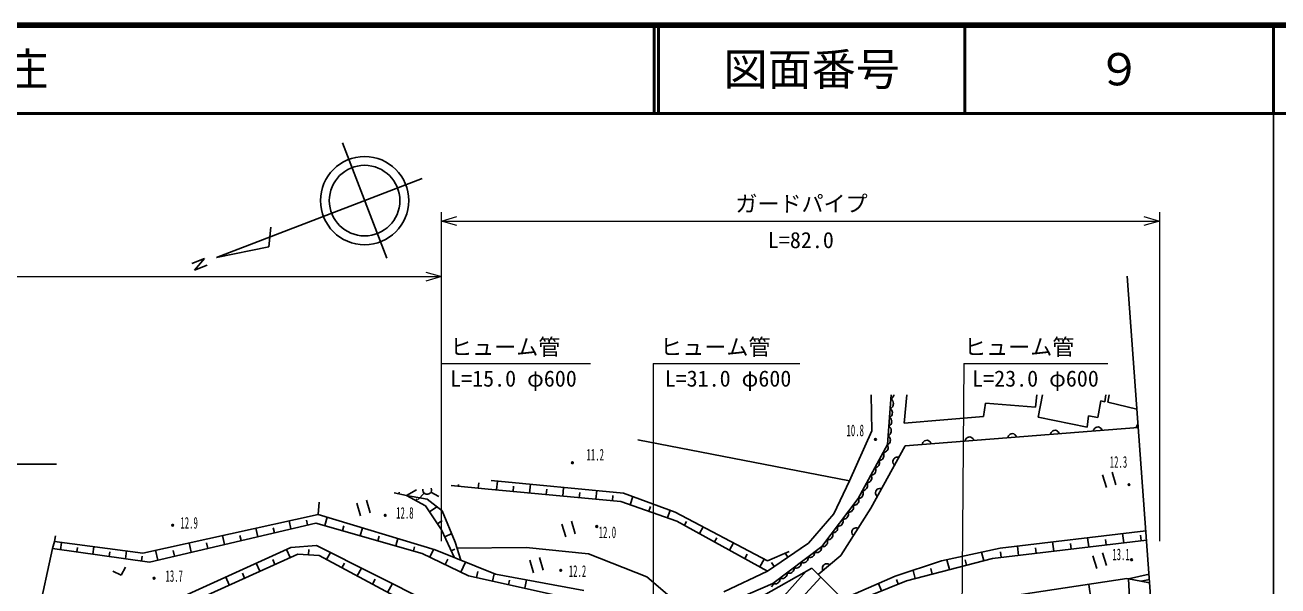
# Model space of a CAD drawing. Units: millimetres, scale not verified. Extents: x 40000 to 680000, y 20000 to 380000.
# Drawn here: x 437400 to 579500, y 316452 to 380000 of the extents above; entities that cross this region are included whole.
import ezdxf
from ezdxf.enums import TextEntityAlignment as Align

# ---------------------------------------------------------------- set-up
doc = ezdxf.new("R2010")
doc.units = ezdxf.units.MM
doc.header["$LTSCALE"] = 1000
for name, color, linetype, lineweight in [('M-BGD', 7, 'Continuous', 25), ('M-BMK-OTRS', 5, 'Continuous', 25), ('M-BMK-SRVR', 3, 'Continuous', 25), ('M-STR-HTXT', 7, 'Continuous', 13), ('M-TTL', 2, 'Continuous', 140), ('M-TTL-BAND', 7, 'Continuous', 25), ('M-TTL-LINE', 7, 'Continuous', 50)]:
    doc.layers.add(name, color=color, linetype=linetype, lineweight=lineweight)
doc.layers.add('M-TTL-TXT', color=7, linetype='Continuous')
doc.styles.add('ＭＳ ゴシック', font='')
doc.styles.get('ＭＳ ゴシック').set_extended_font_data('MS Gothic')

msp = doc.modelspace()

# ---------------------------------------------------------------- linework, layer by layer
at = {"layer": 'M-BGD'}
for p, q in [((533359, 338109), (533455, 334029)), ((535199, 332460), (535625, 338109)), ((535590, 337646), (535694, 337698)), ((535694, 337571), (535590, 337646)), ((535694, 337698), (535758, 337753)), ((535755, 337501), (535694, 337571)), ((535815, 337408), (535755, 337501)), ((535758, 337753), (535824, 337828)), ((535765, 336750), (535841, 336876)), ((535870, 337271), (535815, 337408)), ((535824, 337828), (535893, 337944)), ((535841, 336876), (535873, 337006)), ((535882, 337138), (535870, 337271)), ((535873, 337006), (535882, 337138)), ((535893, 337944), (535922, 338062)), ((535922, 338062), (535926, 338109)), ((537110, 334898), (537394, 338109)), ((546349, 337167), (546101, 335659)), ((552004, 336718), (546349, 337167)), ((552135, 338109), (552004, 336718)), ((552290, 335564), (552793, 338109)), ((559407, 337440), (559080, 335539)), ((559863, 337293), (559407, 337440)), ((559997, 338109), (559863, 337293)), ((560207, 337259), (560370, 338109)), ((563510, 336477), (560207, 337259)), ((535432, 335551), (535536, 335604)), ((535527, 335484), (535432, 335551)), ((535507, 336549), (535622, 336606)), ((535602, 336481), (535507, 336549)), ((535582, 335420), (535527, 335484)), ((535536, 335604), (535600, 335659)), ((535636, 335335), (535582, 335420)), ((535600, 335659), (535666, 335734)), ((535658, 336417), (535602, 336481)), ((535622, 336606), (535692, 336667)), ((535711, 336333), (535658, 336417)), ((535666, 335734), (535735, 335849)), ((535692, 336667), (535765, 336750)), ((535762, 336208), (535711, 336333)), ((535735, 335849), (535764, 335968)), ((535773, 336087), (535762, 336208)), ((535764, 335968), (535773, 336087)), ((546101, 335659), (537110, 334898)), ((557858, 334458), (552290, 335564)), ((558031, 335705), (557858, 334458)), ((559080, 335539), (558031, 335705)), ((533455, 334029), (530896, 328377)), ((535357, 334554), (535461, 334607)), ((535461, 334480), (535357, 334554)), ((535461, 334607), (535525, 334662)), ((535522, 334409), (535461, 334480)), ((535581, 334317), (535522, 334409)), ((535525, 334662), (535591, 334737)), ((535637, 334180), (535581, 334317)), ((535591, 334737), (535660, 334852)), ((535687, 335211), (535636, 335335)), ((535649, 334047), (535637, 334180)), ((535639, 333915), (535649, 334047)), ((535660, 334852), (535689, 334970)), ((535698, 335090), (535687, 335211)), ((535689, 334970), (535698, 335090)), ((563662, 334395), (537233, 332342)), ((553885, 333956), (553793, 333849)), ((553980, 334024), (553885, 333956)), ((554096, 334073), (553980, 334024)), ((554256, 334085), (554096, 334073)), ((554379, 334055), (554256, 334085)), ((554483, 334003), (554379, 334055)), ((554590, 333911), (554483, 334003)), ((558591, 334121), (558560, 333998)), ((558643, 334225), (558591, 334121)), ((558735, 334333), (558643, 334225)), ((558830, 334400), (558735, 334333)), ((558946, 334450), (558830, 334400)), ((559106, 334462), (558946, 334450)), ((559229, 334431), (559106, 334462)), ((559333, 334379), (559229, 334431)), ((559440, 334287), (559333, 334379)), ((559508, 334192), (559440, 334287)), ((559557, 334076), (559508, 334192)), ((563441, 334498), (563410, 334375)), ((563493, 334602), (563441, 334498)), ((563585, 334710), (563493, 334602)), ((563636, 334746), (563585, 334710)), ((506895, 332987), (530896, 328377)), ((535274, 333457), (535389, 333515)), ((535369, 333390), (535274, 333457)), ((535303, 332512), (535367, 332568)), ((535367, 332568), (535433, 332643)), ((535424, 333326), (535369, 333390)), ((535389, 333515), (535459, 333576)), ((535478, 333241), (535424, 333326)), ((535433, 332643), (535502, 332758)), ((535459, 333576), (535532, 333658)), ((535529, 333117), (535478, 333241)), ((535502, 332758), (535531, 332876)), ((535540, 332996), (535529, 333117)), ((535531, 332876), (535540, 332996)), ((535532, 333658), (535608, 333785)), ((535608, 333785), (535639, 333915)), ((539190, 332614), (539160, 332491)), ((539242, 332718), (539190, 332614)), ((539334, 332826), (539242, 332718)), ((539429, 332893), (539334, 332826)), ((539546, 332943), (539429, 332893)), ((539705, 332955), (539546, 332943)), ((539828, 332924), (539705, 332955)), ((539933, 332872), (539828, 332924)), ((540040, 332780), (539933, 332872)), ((540108, 332685), (540040, 332780)), ((540157, 332569), (540108, 332685)), ((544040, 332991), (544010, 332868)), ((544092, 333095), (544040, 332991)), ((544184, 333203), (544092, 333095)), ((544279, 333270), (544184, 333203)), ((544396, 333319), (544279, 333270)), ((544556, 333332), (544396, 333319)), ((544678, 333301), (544556, 333332)), ((544783, 333249), (544678, 333301)), ((544890, 333157), (544783, 333249)), ((544958, 333062), (544890, 333157)), ((545007, 332945), (544958, 333062)), ((548891, 333368), (548860, 333245)), ((548943, 333472), (548891, 333368)), ((549035, 333579), (548943, 333472)), ((549130, 333647), (549035, 333579)), ((549246, 333696), (549130, 333647)), ((549406, 333708), (549246, 333696)), ((549528, 333678), (549406, 333708)), ((549633, 333626), (549528, 333678)), ((549740, 333534), (549633, 333626)), ((549808, 333439), (549740, 333534)), ((549857, 333322), (549808, 333439)), ((553741, 333744), (553710, 333622)), ((553793, 333849), (553741, 333744)), ((554658, 333816), (554590, 333911)), ((554707, 333699), (554658, 333816)), ((531900, 326371), (535199, 332460)), ((537233, 332342), (533315, 325269)), ((534710, 331559), (534827, 331564)), ((534770, 331458), (534710, 331559)), ((534765, 331029), (534804, 331144)), ((534794, 331377), (534770, 331458)), ((534809, 331278), (534794, 331377)), ((534804, 331144), (534809, 331278)), ((534827, 331564), (534908, 331588)), ((534908, 331588), (534999, 331630)), ((534999, 331630), (535109, 331707)), ((535109, 331707), (535184, 331803)), ((535184, 331803), (535241, 331908)), ((535246, 332338), (535187, 332438)), ((535199, 332460), (535303, 332512)), ((535241, 331908), (535280, 332023)), ((535270, 332256), (535246, 332338)), ((535285, 332157), (535270, 332256)), ((535280, 332023), (535285, 332157)), ((435876, 330231), (440966, 330231)), ((533805, 329888), (533910, 329892)), ((533865, 329787), (533805, 329888)), ((533889, 329706), (533865, 329787)), ((533904, 329607), (533889, 329706)), ((533910, 329892), (533983, 329914)), ((533983, 329914), (534065, 329952)), ((534065, 329952), (534164, 330021)), ((534164, 330021), (534231, 330107)), ((534231, 330107), (534283, 330202)), ((534234, 330679), (534351, 330684)), ((534288, 330589), (534234, 330679)), ((534283, 330202), (534318, 330306)), ((534309, 330516), (534288, 330589)), ((534322, 330427), (534309, 330516)), ((534318, 330306), (534322, 330427)), ((534351, 330684), (534432, 330709)), ((534432, 330709), (534523, 330750)), ((534523, 330750), (534633, 330827)), ((534633, 330827), (534707, 330923)), ((534707, 330923), (534765, 331029)), ((535847, 330707), (535824, 330583)), ((535824, 330583), (535828, 330466)), ((535828, 330466), (535867, 330330)), ((535925, 330847), (535847, 330707)), ((535867, 330330), (535926, 330229)), ((536018, 330933), (535925, 330847)), ((535926, 330229), (536011, 330136)), ((536119, 330991), (536018, 330933)), ((536255, 331030), (536119, 330991)), ((536372, 331034), (536255, 331030)), ((536496, 331011), (536372, 331034)), ((490269, 328407), (505292, 326956)), ((490874, 327322), (490968, 328339)), ((530896, 328377), (529124, 324611)), ((533142, 328200), (533251, 328277)), ((533251, 328277), (533326, 328373)), ((533326, 328373), (533383, 328479)), ((533329, 329009), (533446, 329014)), ((533388, 328908), (533329, 329009)), ((533383, 328479), (533423, 328594)), ((533413, 328827), (533388, 328908)), ((533427, 328728), (533413, 328827)), ((533423, 328594), (533427, 328728)), ((533446, 329014), (533527, 329038)), ((533527, 329038), (533618, 329080)), ((533618, 329080), (533728, 329157)), ((533728, 329157), (533802, 329253)), ((533802, 329253), (533860, 329358)), ((533860, 329358), (533899, 329473)), ((533899, 329473), (533904, 329607)), ((559607, 329026), (560037, 327589)), ((561129, 327916), (560699, 329353)), ((480666, 326708), (479265, 327007)), ((479778, 326898), (479816, 327077)), ((481799, 327329), (480666, 326708)), ((482658, 326963), (481970, 326237)), ((483439, 327082), (484313, 326596)), ((489935, 327409), (485725, 327829)), ((486554, 327746), (486573, 327936)), ((488808, 327521), (488868, 328131)), ((504960, 326012), (489935, 327409)), ((492752, 327147), (492808, 327754)), ((494630, 326973), (494723, 327977)), ((496508, 326798), (496564, 327396)), ((498386, 326623), (498478, 327614)), ((500264, 326449), (500319, 327039)), ((502142, 326274), (502233, 327251)), ((505292, 326956), (511151, 324804)), ((532377, 327250), (532493, 327255)), ((532436, 327150), (532377, 327250)), ((532431, 326720), (532470, 326835)), ((532460, 327068), (532436, 327150)), ((532475, 326969), (532460, 327068)), ((532470, 326835), (532475, 326969)), ((532493, 327255), (532574, 327279)), ((532574, 327279), (532665, 327321)), ((532665, 327321), (532775, 327398)), ((532775, 327398), (532850, 327494)), ((532850, 327494), (532907, 327599)), ((532853, 328129), (532969, 328134)), ((532912, 328029), (532853, 328129)), ((532907, 327599), (532947, 327714)), ((532936, 327947), (532912, 328029)), ((532951, 327849), (532936, 327947)), ((532947, 327714), (532951, 327849)), ((532969, 328134), (533051, 328159)), ((533051, 328159), (533142, 328200)), ((533888, 327171), (533865, 327047)), ((533865, 327047), (533869, 326930)), ((533869, 326930), (533908, 326794)), ((533966, 327311), (533888, 327171)), ((534059, 327396), (533966, 327311)), ((534160, 327455), (534059, 327396)), ((534296, 327494), (534160, 327455)), ((534412, 327498), (534296, 327494)), ((534537, 327475), (534412, 327498)), ((470627, 324558), (470775, 325927)), ((475029, 325844), (475459, 324407)), ((476551, 324734), (476121, 326171)), ((482991, 326280), (480666, 326708)), ((482816, 325532), (480666, 326708)), ((481741, 326120), (481857, 326333)), ((484636, 322809), (482816, 325532)), ((482991, 326280), (484707, 324967)), ((483271, 324851), (484119, 325418)), ((504021, 326100), (504075, 326682)), ((511319, 323794), (504960, 326012)), ((506020, 325643), (506343, 326570)), ((508139, 324903), (508326, 325439)), ((527765, 320902), (531900, 326371)), ((531367, 325500), (531324, 325608)), ((531324, 325608), (531440, 325596)), ((531379, 325416), (531367, 325500)), ((531379, 325316), (531379, 325416)), ((531440, 325596), (531524, 325607)), ((531524, 325607), (531620, 325635)), ((531620, 325635), (531740, 325694)), ((531740, 325694), (531828, 325778)), ((531828, 325778), (531901, 325874)), ((531900, 326371), (532017, 326376)), ((531901, 325874), (531957, 325982)), ((531970, 326298), (531927, 326406)), ((531957, 325982), (531982, 326113)), ((531982, 326213), (531970, 326298)), ((531982, 326113), (531982, 326213)), ((532017, 326376), (532098, 326400)), ((532098, 326400), (532189, 326442)), ((532189, 326442), (532299, 326519)), ((532299, 326519), (532374, 326615)), ((532374, 326615), (532431, 326720)), ((533908, 326794), (533966, 326693)), ((533966, 326693), (534052, 326600)), ((450774, 320169), (470627, 324558)), ((470627, 324558), (483904, 320523)), ((471397, 323288), (471670, 324241)), ((484707, 324967), (486198, 321401)), ((510259, 324164), (510558, 325022)), ((511151, 324804), (521623, 319286)), ((529124, 324611), (526246, 321277)), ((533315, 325269), (529908, 319909)), ((530161, 323905), (530117, 324013)), ((530117, 324013), (530233, 324000)), ((530233, 324000), (530317, 324012)), ((530317, 324012), (530414, 324040)), ((530414, 324040), (530534, 324099)), ((530534, 324099), (530622, 324183)), ((530622, 324183), (530694, 324278)), ((530694, 324278), (530751, 324386)), ((530764, 324702), (530721, 324810)), ((530721, 324810), (530837, 324798)), ((530751, 324386), (530775, 324518)), ((530776, 324618), (530764, 324702)), ((530775, 324518), (530776, 324618)), ((530837, 324798), (530921, 324810)), ((530921, 324810), (531017, 324837)), ((531017, 324837), (531137, 324897)), ((531137, 324897), (531225, 324980)), ((531225, 324980), (531298, 325076)), ((531298, 325076), (531354, 325184)), ((531354, 325184), (531379, 325316)), ((470392, 323576), (451528, 319154)), ((463789, 322028), (463562, 322996)), ((465676, 322470), (465543, 323037)), ((467562, 322913), (467346, 323833)), ((469449, 323355), (469323, 323893)), ((482451, 320121), (470392, 323576)), ((473406, 322712), (473565, 323265)), ((475416, 322136), (475671, 323025)), ((484181, 323490), (484718, 323848)), ((486102, 319641), (484636, 322809)), ((498288, 323452), (498718, 322015)), ((499810, 322341), (499381, 323779)), ((521594, 318133), (511319, 323794)), ((512175, 323322), (512417, 323760)), ((513887, 322379), (514307, 323141)), ((529238, 322521), (529346, 322575)), ((529346, 322575), (529426, 322650)), ((529426, 322650), (529491, 322736)), ((529491, 322736), (529542, 322833)), ((529553, 323118), (529514, 323215)), ((529514, 323215), (529630, 323203)), ((529542, 322833), (529564, 322952)), ((529564, 323042), (529553, 323118)), ((529564, 322952), (529564, 323042)), ((529630, 323203), (529714, 323214)), ((529714, 323214), (529810, 323242)), ((529810, 323242), (529931, 323301)), ((529931, 323301), (530019, 323385)), ((530019, 323385), (530091, 323481)), ((530091, 323481), (530148, 323589)), ((530148, 323589), (530172, 323720)), ((530173, 323821), (530161, 323905)), ((530172, 323720), (530173, 323821)), ((531184, 322624), (531181, 322507)), ((531214, 322747), (531184, 322624)), ((531300, 322882), (531214, 322747)), ((531398, 322962), (531300, 322882)), ((531502, 323014), (531398, 322962)), ((531640, 323045), (531502, 323014)), ((531757, 323042), (531640, 323045)), ((531880, 323011), (531757, 323042)), ((547985, 320712), (564517, 322698)), ((440508, 320685), (440747, 321487)), ((440747, 321487), (440838, 322121)), ((440747, 321487), (450774, 320169)), ((441427, 320558), (441541, 321383)), ((456244, 320260), (455994, 321323)), ((458130, 320702), (457984, 321326)), ((460017, 321144), (459778, 322160)), ((461903, 321586), (461763, 322181)), ((477426, 321560), (477573, 322074)), ((479436, 320985), (479672, 321809)), ((485003, 322017), (485789, 322381)), ((486198, 321401), (486823, 319352)), ((515600, 321435), (515862, 321911)), ((517312, 320491), (517768, 321317)), ((526246, 321277), (521594, 318133)), ((528270, 321072), (528342, 321168)), ((528342, 321168), (528399, 321275)), ((528412, 321591), (528368, 321699)), ((528368, 321699), (528484, 321687)), ((528399, 321275), (528423, 321407)), ((528424, 321507), (528412, 321591)), ((528423, 321407), (528424, 321507)), ((528484, 321687), (528568, 321699)), ((528568, 321699), (528664, 321726)), ((528664, 321726), (528785, 321786)), ((528785, 321786), (528873, 321870)), ((528873, 321870), (528945, 321965)), ((528945, 321965), (529002, 322073)), ((529015, 322389), (528971, 322497)), ((528971, 322497), (529076, 322486)), ((529002, 322073), (529026, 322205)), ((529027, 322305), (529015, 322389)), ((529026, 322205), (529027, 322305)), ((529076, 322486), (529151, 322496)), ((529151, 322496), (529238, 322521)), ((531181, 322507), (531211, 322369)), ((531211, 322369), (531264, 322265)), ((531264, 322265), (531343, 322167)), ((564594, 321651), (547115, 319554)), ((554065, 320388), (553940, 321428)), ((556051, 320626), (555976, 321250)), ((558036, 320864), (557912, 321905)), ((560022, 321103), (559947, 321727)), ((562008, 321341), (561883, 322382)), ((563994, 321579), (563919, 322204)), ((438187, 310032), (440508, 320685)), ((451528, 319154), (440508, 320685)), ((443263, 320302), (443333, 320806)), ((445100, 320047), (445218, 320899)), ((446936, 319792), (447008, 320311)), ((448773, 319537), (448895, 320416)), ((450609, 319282), (450684, 319817)), ((452471, 319375), (452210, 320487)), ((453819, 314583), (467551, 320816)), ((454357, 319817), (454204, 320470)), ((468332, 320066), (454520, 313835)), ((467469, 319676), (467056, 320591)), ((467551, 320816), (470458, 321043)), ((470743, 319906), (468332, 320066)), ((469537, 319986), (469577, 320580)), ((470458, 321043), (483449, 314497)), ((482849, 313390), (470743, 319906)), ((471607, 319441), (472040, 320245)), ((481446, 320409), (481582, 320884)), ((487678, 317610), (482451, 320121)), ((483322, 319702), (483740, 320573)), ((483904, 320523), (490743, 317779)), ((485736, 320433), (486134, 320617)), ((486401, 320738), (494217, 320808)), ((494217, 320808), (501303, 320097)), ((501303, 320097), (507916, 317488)), ((519025, 319548), (519308, 320063)), ((521623, 319286), (524070, 320361)), ((522222, 316732), (527765, 320902)), ((523920, 319705), (523612, 320160)), ((525471, 320753), (525408, 320845)), ((526230, 319622), (526218, 319738)), ((526218, 319738), (526315, 319698)), ((526599, 319710), (526697, 319760)), ((526697, 319760), (526783, 319825)), ((526783, 319825), (526858, 319904)), ((526858, 319904), (526912, 320012)), ((526912, 320012), (526937, 320099)), ((526948, 320174), (526937, 320279)), ((526937, 320279), (527045, 320235)), ((526937, 320099), (526948, 320174)), ((527045, 320235), (527129, 320223)), ((527129, 320223), (527229, 320223)), ((527229, 320223), (527361, 320247)), ((529908, 319909), (527359, 317740)), ((527361, 320247), (527469, 320304)), ((527469, 320304), (527565, 320376)), ((527565, 320376), (527649, 320464)), ((527649, 320464), (527709, 320584)), ((527709, 320584), (527736, 320680)), ((527748, 320764), (527736, 320880)), ((527736, 320680), (527748, 320764)), ((527765, 320902), (527881, 320889)), ((527881, 320889), (527965, 320901)), ((527965, 320901), (528061, 320929)), ((528061, 320929), (528182, 320988)), ((528182, 320988), (528270, 321072)), ((541345, 319282), (547985, 320712)), ((546141, 319302), (545893, 320262)), ((548108, 319673), (548033, 320296)), ((550093, 319911), (549969, 320951)), ((552079, 320150), (552004, 320773)), ((558518, 319866), (558948, 318429)), ((560040, 318756), (559611, 320193)), ((448296, 317659), (448808, 318563)), ((464016, 318119), (463607, 319025)), ((465742, 318897), (465496, 319444)), ((473337, 318510), (473612, 319021)), ((475066, 317579), (475550, 318477)), ((485064, 318865), (485352, 319465)), ((486807, 318028), (487343, 319144)), ((494639, 319353), (495068, 317916)), ((496160, 318242), (495731, 319680)), ((520737, 318604), (521227, 319494)), ((521156, 315354), (526635, 318470)), ((522369, 318657), (522070, 319099)), ((524592, 318239), (524620, 318335)), ((524632, 318419), (524620, 318535)), ((524620, 318535), (524728, 318492)), ((524620, 318335), (524632, 318419)), ((524728, 318492), (524812, 318480)), ((524812, 318480), (524912, 318480)), ((524912, 318480), (525044, 318504)), ((525044, 318504), (525151, 318560)), ((525151, 318560), (525247, 318632)), ((525247, 318632), (525331, 318720)), ((525331, 318720), (525391, 318841)), ((525391, 318841), (525419, 318937)), ((525431, 319021), (525419, 319137)), ((525419, 319137), (525527, 319093)), ((525419, 318937), (525431, 319021)), ((525527, 319093), (525611, 319081)), ((525611, 319081), (525711, 319081)), ((525711, 319081), (525843, 319105)), ((525843, 319105), (525951, 319161)), ((525951, 319161), (526047, 319234)), ((526047, 319234), (526130, 319322)), ((526130, 319322), (526190, 319442)), ((526190, 319442), (526218, 319538)), ((526218, 319538), (526230, 319622)), ((526315, 319698), (526391, 319688)), ((526391, 319688), (526481, 319688)), ((526481, 319688), (526599, 319710)), ((526635, 318470), (529871, 315209)), ((527837, 318567), (527826, 318426)), ((527826, 318426), (527845, 318311)), ((527874, 318677), (527837, 318567)), ((527845, 318311), (527892, 318193)), ((527940, 318786), (527874, 318677)), ((528062, 318889), (527940, 318786)), ((528179, 318936), (528062, 318889)), ((528294, 318956), (528179, 318936)), ((528435, 318944), (528294, 318956)), ((528546, 318907), (528435, 318944)), ((528654, 318841), (528546, 318907)), ((536079, 317542), (541345, 319282)), ((547115, 319554), (537381, 317038)), ((540301, 317793), (540138, 318425)), ((542248, 318296), (541959, 319414)), ((544195, 318799), (544034, 319422)), ((447371, 318134), (448296, 317659)), ((460563, 316561), (460157, 317459)), ((462289, 317340), (462045, 317881)), ((476796, 316648), (477101, 317215)), ((500454, 314761), (487678, 317610)), ((488591, 317406), (488742, 318087)), ((490416, 316999), (490602, 317836)), ((490743, 317779), (500762, 315921)), ((492241, 316592), (492358, 317116)), ((494066, 316185), (494275, 317124)), ((507916, 317488), (512349, 313688)), ((515230, 306127), (525993, 318105)), ((521594, 318133), (516638, 315790)), ((517647, 306600), (527640, 317458)), ((522850, 316829), (522934, 316917)), ((522934, 316917), (522994, 317037)), ((522994, 317037), (523022, 317133)), ((523033, 317217), (523021, 317333)), ((523021, 317333), (523129, 317289)), ((523022, 317133), (523033, 317217)), ((523129, 317289), (523213, 317277)), ((523213, 317277), (523313, 317278)), ((523313, 317278), (523445, 317302)), ((523445, 317302), (523553, 317358)), ((523553, 317358), (523649, 317430)), ((523649, 317430), (523733, 317518)), ((523733, 317518), (523793, 317638)), ((523793, 317638), (523821, 317734)), ((523833, 317818), (523820, 317934)), ((523820, 317934), (523928, 317890)), ((523821, 317734), (523833, 317818)), ((523928, 317890), (524012, 317879)), ((524012, 317879), (524112, 317879)), ((524112, 317879), (524244, 317903)), ((524244, 317903), (524352, 317959)), ((524352, 317959), (524448, 318031)), ((524448, 318031), (524532, 318119)), ((524532, 318119), (524592, 318239)), ((537381, 317038), (529490, 313851)), ((529762, 314818), (536079, 317542)), ((536438, 316657), (536223, 317188)), ((538355, 317290), (538116, 318215)), ((542118, 314216), (562371, 317280)), ((562371, 317280), (564948, 316807)), ((562565, 317244), (564878, 317770)), ((562665, 315085), (562565, 317244)), ((564921, 317183), (563970, 316987)), ((478525, 315717), (479059, 316709)), ((515734, 313912), (522222, 316732)), ((522064, 316358), (522150, 316461)), ((522150, 316461), (522199, 316548)), ((522199, 316548), (522231, 316627)), ((522222, 316732), (522330, 316688)), ((522231, 316627), (522246, 316742)), ((522330, 316688), (522414, 316676)), ((522414, 316676), (522514, 316676)), ((522514, 316676), (522646, 316701)), ((522646, 316701), (522754, 316757)), ((522754, 316757), (522850, 316829)), ((534550, 315895), (534210, 316736)), ((558324, 314789), (558053, 316627))]:
    msp.add_line(p, q, dxfattribs=at)
for centre, radius in [((533856, 333048), 100), ((533856, 333048), 60), ((533856, 333048), 20), ((499478, 330410), 100), ((499478, 330410), 60), ((499478, 330410), 20), ((562611, 327926), 100), ((562611, 327926), 60), ((562611, 327926), 20), ((478254, 324450), 100), ((478254, 324450), 60), ((478254, 324450), 20), ((454146, 323328), 100), ((454146, 323328), 60), ((454146, 323328), 20), ((502239, 323181), 100), ((502239, 323181), 60), ((502239, 323181), 20), ((498158, 318215), 100), ((562899, 319421), 100), ((562899, 319421), 60), ((562899, 319421), 20), ((452037, 317319), 100), ((452037, 317319), 60), ((452037, 317319), 20), ((498158, 318215), 60), ((498158, 318215), 20)]:
    msp.add_circle(centre, radius, dxfattribs=at)
msp.add_arc((483002, 327326), 500, 169.15115, 25.34338, dxfattribs=at)
at = {"layer": 'M-BMK-OTRS'}
msp.add_line((566551, 294893), (562407, 351551), dxfattribs=at)
at = {"layer": 'M-BMK-SRVR'}
for p, q in [((473400, 366645), (478417, 353575)), ((459104, 353659), (482444, 362618)), ((465064, 354876), (465281, 357101)), ((459104, 353659), (465064, 354876)), ((457763, 353535), (456319, 352972)), ((456605, 352232), (457763, 353535)), ((458046, 352785), (456605, 352232))]:
    msp.add_line(p, q, dxfattribs=at)
for radius in [5000, 4000]:
    msp.add_circle((475909, 360110), radius, dxfattribs=at)
at = {"layer": 'M-STR-HTXT'}
for p, q in [((484616, 321541), (484616, 358795)), ((566058, 358795), (566058, 321541)), ((484616, 357795), (566058, 357795)), ((345967, 351497), (484616, 351497)), ((484616, 341637), (501536, 341637)), ((508649, 341637), (508649, 291641)), ((508649, 341637), (525264, 341637)), ((543861, 341637), (543512, 299085)), ((543861, 341637), (560202, 341637))]:
    msp.add_line(p, q, dxfattribs=at)
for points in [[(486366, 357292), (484616, 357795), (486366, 358293)], [(564308, 358298), (566058, 357795), (564308, 357296)], [(482866, 352000), (484616, 351497), (482866, 350998)]]:
    msp.add_lwpolyline(points, dxfattribs=at)
at = {"layer": 'M-TTL'}
msp.add_line((680000, 380000), (40000, 380000), dxfattribs=at)
at = {"layer": 'M-TTL-BAND'}
msp.add_line((579000, 20000), (579000, 370000), dxfattribs=at)
at = {"layer": 'M-TTL-LINE'}
for p, q in [((508747, 380000), (508747, 370000)), ((509247, 380000), (509247, 370000)), ((543997, 380000), (543997, 370000)), ((579000, 380000), (579000, 370000)), ((40000, 370000), (680000, 370000))]:
    msp.add_line(p, q, dxfattribs=at)

# ---------------------------------------------------------------- texts
at = {"layer": 'M-BGD', "style": 'ＭＳ ゴシック', "width": 0.55}
for s, p in [('10.8', (530569, 333022)), ('11.2', (501079, 330269)), ('12.3', (560426, 329443)), ('12.9', (455020, 322543)), ('12.8', (479492, 323673)), ('12.0', (502458, 321477)), ('13.1', (560713, 318972)), ('12.2', (499070, 317084)), ('13.7', (453326, 316520))]:
    msp.add_text(s, height=1320, dxfattribs=at).set_placement(p, align=Align.BOTTOM_LEFT)
at = {"layer": 'M-STR-HTXT', "style": 'ＭＳ ゴシック'}
for s, p in [('ガードパイプ', (517962, 358295)), ('L=82.0', (521650, 354175)), ('ヒューム管', (485612, 342058)), ('ヒューム管', (509441, 342058)), ('ヒューム管', (543909, 342058)), ('L=15.0 φ600', (485612, 338483)), ('L=31.0 φ600', (509943, 338483)), ('L=23.0 φ600', (544820, 338483))]:
    msp.add_text(s, height=1833, dxfattribs=at).set_placement(p, align=Align.BOTTOM_LEFT)
at = {"layer": 'M-TTL-TXT', "style": 'ＭＳ ゴシック'}
msp.add_text('柳井市\u3000伊保庄', height=3666, dxfattribs=at).set_placement((405024, 375000), align=Align.MIDDLE_LEFT)
for s, p in [('図面番号', (526622, 375000)), ('９', (561497, 375000))]:
    msp.add_text(s, height=3666, dxfattribs=at).set_placement(p, align=Align.MIDDLE_CENTER)

doc.saveas('drawing.dxf')
